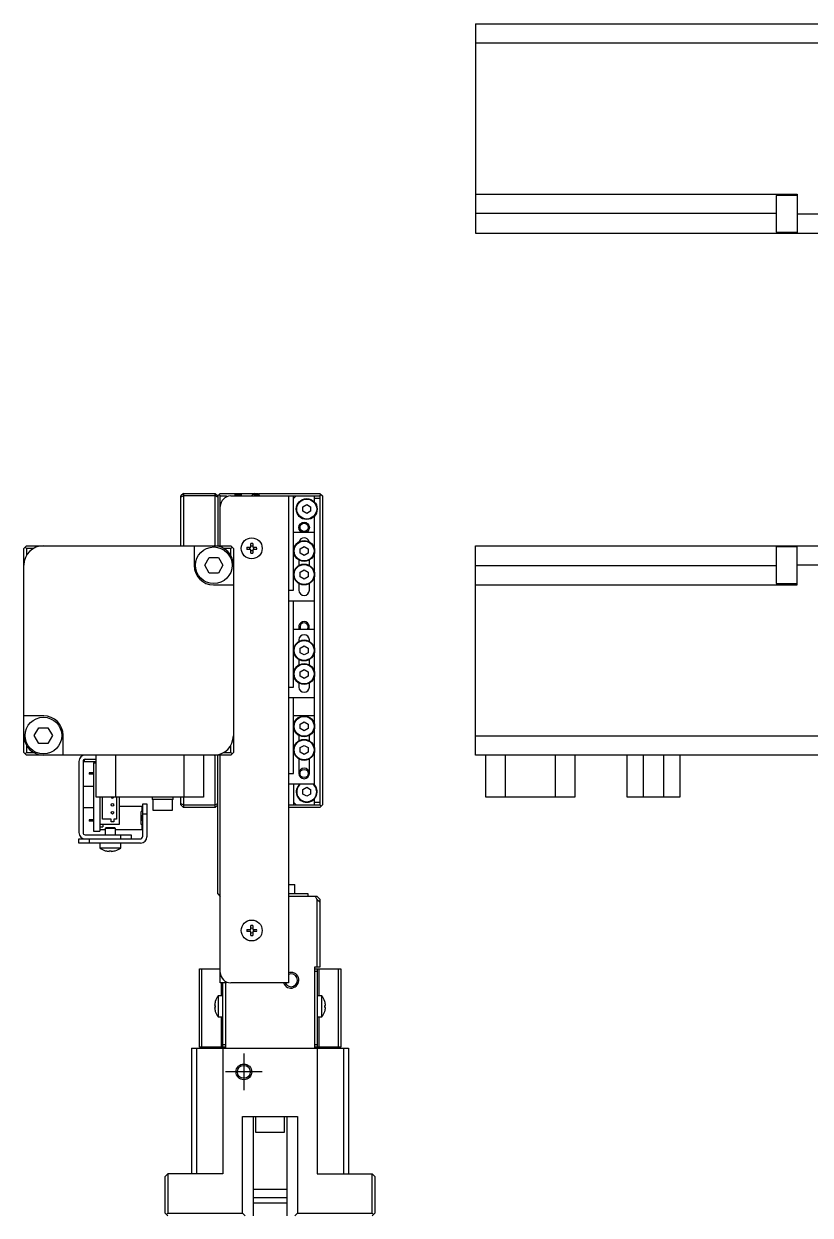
# Model space of a CAD drawing. Extents: x 0 to 621, y -8 to 396.
# Drawn here: x 0 to 150.1, y 168.8 to 396.4 of the extents above; entities that cross this region are included whole.
import ezdxf

# ---------------------------------------------------------------- set-up
doc = ezdxf.new("R2010")
doc.units = 0
doc.header["$LTSCALE"] = 0.5
doc.linetypes.add('CENTER', pattern=[50.8, 31.75, -6.35, 6.35, -6.35])
for name, color, linetype in [('MSM_CENTER', 1, 'CENTER'), ('MSM_CONTINUOUS', 7, 'CONTINUOUS'), ('MSM_NARROW', 5, 'CONTINUOUS')]:
    doc.layers.add(name, color=color, linetype=linetype)

msp = doc.modelspace()

# ---------------------------------------------------------------- linework, layer by layer
at = {"layer": 'MSM_CENTER'}
for p, q in [((42, 199.7), (42, 192.7)), ((45.5, 196.2), (38.5, 196.2))]:
    msp.add_line(p, q, dxfattribs=at)
at = {"layer": 'MSM_CONTINUOUS'}
for p, q in [((86.2, 396.39), (152.6, 396.39)), ((86.2, 396.39), (86.2, 356.39)), ((152.6, 392.69), (86.2, 392.69)), ((86.2, 363.88), (147.6, 363.88)), ((143.6, 363.62), (143.6, 356.62)), ((147.6, 363.62), (143.6, 363.62)), ((147.6, 363.88), (147.6, 356.39)), ((143.6, 360.18), (86.2, 360.18)), ((147.6, 360.09), (152.6, 360.09)), ((86.2, 356.39), (152.6, 356.39)), ((143.6, 356.62), (147.6, 356.62)), ((30.5, 306.7), (30, 306.2)), ((30, 296.7), (30, 306.2)), ((30.5, 306.2), (30, 305.99)), ((30.5, 306.7), (30.5, 296.7)), ((30.5, 306.7), (36.5, 306.7)), ((36.5, 306.2), (30.5, 306.2)), ((36.5, 306.7), (37, 306.2)), ((36.5, 296.7), (36.5, 306.7)), ((37, 305.99), (36.5, 306.2)), ((37.5, 306.7), (37, 306.2)), ((37, 306.2), (37, 296.7)), ((37.5, 306.2), (37.25, 306.45)), ((37.5, 306.7), (44.7, 306.7)), ((37.5, 306.2), (38.7, 306.2)), ((37.5, 296.7), (37.5, 306.2)), ((38.7, 306.2), (38.7, 306.03)), ((39.5, 306.2), (56.5, 306.2)), ((40.3, 306.5), (40.3, 306.2)), ((40.3, 306.5), (41.5, 306.5)), ((41.5, 306.5), (41.5, 306.2)), ((44, 306.7), (43.5, 306.2)), ((44, 306.7), (44, 306.2)), ((44.2, 306.7), (44.2, 306.2)), ((44.4, 306.3), (44.4, 306.2)), ((44.6, 306.3), (44.4, 306.3)), ((44.5, 306.2), (45, 306.7)), ((44.7, 306.7), (44.8, 306.6)), ((44.7, 306.6), (44.9, 306.6)), ((45, 306.2), (44.75, 306.45)), ((45, 306.7), (56.5, 306.7)), ((50.5, 306.2), (50.5, 213.2)), ((51.5, 288.2), (51.5, 306.2)), ((51.5, 305.7), (52, 306.2)), ((55.5, 305.02), (55.5, 306.2)), ((56.5, 305.7), (55.5, 305.7)), ((56.5, 306.7), (57, 306.2)), ((56.75, 306.45), (56.5, 306.2)), ((56.5, 306.2), (56.5, 247.2)), ((57, 306.2), (57, 247.2)), ((53.25, 304.13), (54, 304.57)), ((53.25, 303.27), (53.25, 304.13)), ((54, 302.84), (53.25, 303.27)), ((54, 304.57), (54.75, 304.13)), ((54.75, 303.27), (54, 302.84)), ((54.75, 304.13), (54.75, 303.27)), ((55.5, 251.02), (55.5, 302.38)), ((55.5, 299.2), (51.5, 299.2)), ((0, 296.2), (0.5, 296.7)), ((0, 257.2), (0, 296.2)), ((0.25, 296.45), (0.5, 296.2)), ((0.5, 296.7), (39.5, 296.7)), ((0.5, 296.2), (0.5, 294.86)), ((1.84, 296.2), (0.5, 296.2)), ((32.51, 296.7), (32.51, 292.91)), ((39.5, 296.2), (38.16, 296.2)), ((39.5, 296.7), (40, 296.2)), ((39.75, 296.45), (39.5, 296.2)), ((39.5, 294.86), (39.5, 296.2)), ((40, 296.2), (40, 257.2)), ((42.57, 296.4), (43.3, 296.4)), ((43.3, 296), (42.57, 296)), ((43.3, 296.4), (43.3, 297.13)), ((43.3, 295.27), (43.3, 296)), ((43.7, 297.13), (43.7, 296.4)), ((43.7, 296.4), (44.43, 296.4)), ((44.43, 296), (43.7, 296)), ((43.7, 296), (43.7, 295.27)), ((52.75, 296.13), (53.5, 296.57)), ((52.75, 295.27), (52.75, 296.13)), ((53.5, 296.57), (54.25, 296.13)), ((54.25, 296.13), (54.25, 295.27)), ((86.2, 256.7), (86.2, 296.7)), ((86.2, 296.7), (152.6, 296.7)), ((143.6, 296.46), (143.6, 289.46)), ((147.6, 296.46), (143.6, 296.46)), ((147.6, 289.21), (147.6, 296.7)), ((34.53, 292.96), (35.4, 294.46)), ((35.4, 294.46), (37.13, 294.46)), ((37.13, 294.46), (38, 292.96)), ((52.5, 293.97), (52.5, 292.93)), ((53.5, 294.84), (52.75, 295.27)), ((54.25, 295.27), (53.5, 294.84)), ((54.5, 292.93), (54.5, 293.97)), ((35.4, 291.46), (34.53, 292.96)), ((37.13, 291.46), (35.4, 291.46)), ((38, 292.96), (37.13, 291.46)), ((52.75, 291.63), (53.5, 292.07)), ((52.75, 290.77), (52.75, 291.63)), ((53.5, 292.07), (54.25, 291.63)), ((54.25, 291.63), (54.25, 290.77)), ((86.2, 292.91), (143.6, 292.91)), ((152.6, 293), (147.6, 293)), ((36.21, 289.21), (40, 289.21)), ((52.5, 289.47), (52.5, 288.2)), ((53.5, 290.34), (52.75, 290.77)), ((54.25, 290.77), (53.5, 290.34)), ((54.5, 288.2), (54.5, 289.47)), ((86.2, 289.21), (147.6, 289.21)), ((143.6, 289.46), (147.6, 289.46)), ((50.5, 288.2), (51.5, 288.2)), ((50.5, 286.2), (55.5, 286.2)), ((51.5, 269.7), (51.5, 286.2)), ((55.5, 280.7), (51.5, 280.7)), ((52.5, 278.7), (52.5, 278.43)), ((54.5, 278.43), (54.5, 278.7)), ((52.75, 277.13), (53.5, 277.57)), ((52.75, 276.27), (52.75, 277.13)), ((53.5, 275.84), (52.75, 276.27)), ((53.5, 277.57), (54.25, 277.13)), ((54.25, 276.27), (53.5, 275.84)), ((54.25, 277.13), (54.25, 276.27)), ((52.5, 274.97), (52.5, 273.93)), ((54.5, 273.93), (54.5, 274.97)), ((52.75, 272.63), (53.5, 273.07)), ((52.75, 271.77), (52.75, 272.63)), ((53.5, 271.34), (52.75, 271.77)), ((53.5, 273.07), (54.25, 272.63)), ((54.25, 271.77), (53.5, 271.34)), ((54.25, 272.63), (54.25, 271.77)), ((50.5, 269.7), (51.5, 269.7)), ((52.5, 270.47), (52.5, 269.7)), ((54.5, 269.7), (54.5, 270.47)), ((50.5, 267.7), (55.5, 267.7)), ((51.5, 253.2), (51.5, 267.7)), ((3.79, 264.19), (0, 264.19)), ((55.5, 264.2), (51.5, 264.2)), ((2, 260.44), (2.87, 261.94)), ((2.87, 261.94), (4.6, 261.94)), ((4.6, 261.94), (5.47, 260.44)), ((52.75, 262.63), (53.5, 263.07)), ((52.75, 261.77), (52.75, 262.63)), ((53.5, 261.34), (52.75, 261.77)), ((53.5, 263.07), (54.25, 262.63)), ((54.25, 261.77), (53.5, 261.34)), ((54.25, 262.63), (54.25, 261.77)), ((2.87, 258.94), (2, 260.44)), ((5.47, 260.44), (4.6, 258.94)), ((7.49, 256.7), (7.49, 260.49)), ((52.5, 260.47), (52.5, 259.43)), ((54.5, 259.43), (54.5, 260.47)), ((86.2, 260.4), (152.6, 260.4)), ((0.5, 256.7), (0, 257.2)), ((0.25, 256.95), (0.5, 257.2)), ((0.5, 258.54), (0.5, 257.2)), ((0.5, 257.2), (1.84, 257.2)), ((4.6, 258.94), (2.87, 258.94)), ((38.16, 257.2), (39.5, 257.2)), ((39.5, 257.2), (39.5, 258.54)), ((39.5, 257.2), (39.75, 256.95)), ((40, 257.2), (39.5, 256.7)), ((52.75, 258.13), (53.5, 258.57)), ((52.75, 257.27), (52.75, 258.13)), ((53.5, 256.84), (52.75, 257.27)), ((53.5, 258.57), (54.25, 258.13)), ((54.25, 257.27), (53.5, 256.84)), ((54.25, 258.13), (54.25, 257.27)), ((39.5, 256.7), (0.5, 256.7)), ((10.5, 255.5), (10.5, 241.9)), ((11.3, 255.5), (11.3, 241.9)), ((11.5, 255.85), (11.5, 255.4)), ((13.79, 255.4), (11.5, 255.4)), ((11.7, 255.9), (13.8, 255.9)), ((13.3, 255.2), (13.3, 242.2)), ((13.3, 255.2), (13.8, 255.2)), ((13.8, 248.7), (13.8, 256.7)), ((17.5, 256.7), (17.5, 248.7)), ((30.6, 248.7), (30.6, 256.7)), ((34.3, 256.7), (34.3, 248.7)), ((36.5, 246.7), (36.5, 256.7)), ((37, 230.2), (37, 256.7)), ((37.5, 213.2), (37.5, 256.7)), ((52.5, 255.97), (52.5, 253.2)), ((54.5, 253.2), (54.5, 255.97)), ((152.6, 256.7), (86.2, 256.7)), ((88.2, 248.7), (88.2, 256.7)), ((91.9, 256.7), (91.9, 248.7)), ((101.5, 248.7), (101.5, 256.7)), ((105.2, 256.7), (105.2, 248.7)), ((115.2, 248.7), (115.2, 256.7)), ((118.2, 256.7), (118.2, 248.7)), ((122.2, 248.7), (122.2, 256.7)), ((125.2, 256.7), (125.2, 248.7)), ((12.5, 253.33), (12.5, 253.08)), ((13.3, 253.33), (12.5, 253.33)), ((13.3, 253.08), (12.5, 253.08)), ((50.5, 253.2), (51.5, 253.2)), ((13.3, 250.7), (11.3, 250.7)), ((50.5, 251.2), (55.5, 251.2)), ((51.5, 251.2), (51.5, 247.2)), ((53.25, 250.13), (54, 250.57)), ((54, 250.57), (54.75, 250.13)), ((34.3, 248.7), (13.8, 248.7)), ((14.5, 248.7), (14.5, 242.2)), ((15, 244.45), (15, 248.7)), ((17.7, 248.7), (17.7, 244.45)), ((18.2, 248.7), (18.2, 243.45)), ((24.5, 248.7), (24.5, 248.2)), ((28.5, 248.2), (24.5, 248.2)), ((24.6, 248.2), (24.6, 246.2)), ((28.4, 246.2), (28.4, 248.2)), ((28.5, 248.2), (28.5, 248.7)), ((30, 247.2), (30, 248.7)), ((30.5, 248.7), (30.5, 246.7)), ((53.25, 249.27), (53.25, 250.13)), ((54, 248.84), (53.25, 249.27)), ((54.75, 249.27), (54, 248.84)), ((54.75, 250.13), (54.75, 249.27)), ((55.5, 247.2), (55.5, 248.38)), ((105.2, 248.7), (88.2, 248.7)), ((125.2, 248.7), (115.2, 248.7)), ((11.3, 246.7), (13.3, 246.7)), ((18.2, 246.95), (22.5, 246.95)), ((22.5, 245.95), (22.4, 245.95)), ((22.4, 243.45), (22.4, 245.95)), ((22.5, 246.95), (22.5, 245.95)), ((22.7, 247.4), (23.5, 247.4)), ((22.7, 241.2), (22.7, 247.4)), ((23.5, 247.4), (23.5, 241.1)), ((24.6, 246.2), (28.4, 246.2)), ((30.5, 247.2), (30, 247.41)), ((30, 247.2), (30.5, 246.7)), ((30.5, 247.2), (36.5, 247.2)), ((36.5, 246.7), (30.5, 246.7)), ((37, 247.41), (36.5, 247.2)), ((37, 247.2), (36.5, 246.7)), ((50.5, 247.2), (56.5, 247.2)), ((56.5, 246.7), (50.5, 246.7)), ((52, 247.2), (51.5, 247.7)), ((55.5, 247.7), (56.5, 247.7)), ((56.5, 247.2), (56.75, 246.95)), ((57, 247.2), (56.5, 246.7)), ((12.5, 244.33), (12.5, 244.08)), ((13.3, 244.33), (12.5, 244.33)), ((13.3, 244.08), (12.5, 244.08)), ((16.65, 244.45), (15, 244.45)), ((16.65, 243.95), (16.65, 244.45)), ((17.15, 243.95), (16.65, 243.95)), ((17.15, 244.45), (17.15, 243.95)), ((17.7, 244.45), (17.15, 244.45)), ((22.4, 245.15), (22.5, 245.15)), ((22.4, 244.78), (22.5, 244.78)), ((22.4, 244.63), (22.5, 244.63)), ((22.4, 244.25), (22.5, 244.25)), ((22.5, 244.25), (22.5, 245.15)), ((23.5, 245.4), (22.7, 245.4)), ((11.7, 241.5), (20.5, 241.5)), ((13.3, 242.2), (14.5, 242.2)), ((18.2, 243.45), (14.5, 243.45)), ((14.5, 243), (15.05, 243)), ((15.5, 242.45), (14.5, 242.45)), ((15.05, 243.45), (15.05, 243)), ((15.7, 242.9), (15.5, 242.7)), ((17.5, 242.7), (15.5, 242.7)), ((15.5, 242.7), (15.5, 241.5)), ((15.7, 242.9), (17.3, 242.9)), ((17.5, 242.7), (17.3, 242.9)), ((17.5, 241.5), (17.5, 242.7)), ((22.5, 242.45), (17.5, 242.45)), ((18.5, 240.7), (18.5, 241.5)), ((20.5, 241.5), (20.5, 240.7)), ((22.5, 243.45), (22.4, 243.45)), ((22.5, 243.45), (22.5, 242.45)), ((10.5, 239.9), (10.5, 240.7)), ((10.5, 240.7), (22.2, 240.7)), ((22.3, 239.9), (10.5, 239.9)), ((12.5, 240.7), (12.5, 239.9)), ((14.5, 239.9), (14.5, 239)), ((14.5, 239), (18.5, 239)), ((18.5, 239), (18.5, 239.9)), ((15.55, 238.45), (15.57, 238.45)), ((16.3, 238.45), (16.7, 238.45)), ((16.3, 238.31), (16.3, 238.45)), ((16.7, 238.45), (16.7, 238.31)), ((17.43, 238.45), (17.45, 238.45)), ((37, 230.2), (37.5, 229.7)), ((37.25, 229.95), (37.5, 230.2)), ((50.5, 232), (51.75, 232)), ((54.25, 230.2), (50.5, 230.2)), ((51.75, 230.2), (51.75, 232)), ((54.25, 229.7), (54.25, 230.2)), ((56, 229.7), (50.5, 229.7)), ((56, 229.09), (55.69, 229.7)), ((56, 229.7), (56.5, 229.2)), ((56, 216.2), (56, 229.09)), ((56.5, 228.59), (56, 229.09)), ((56.5, 229.2), (56.5, 216.2)), ((42.57, 223.4), (43.3, 223.4)), ((43.3, 223.4), (43.3, 224.13)), ((43.7, 224.13), (43.7, 223.4)), ((43.7, 223.4), (44.43, 223.4)), ((43.3, 223), (42.57, 223)), ((43.3, 222.27), (43.3, 223)), ((43.7, 223), (43.7, 222.27)), ((44.43, 223), (43.7, 223)), ((56.5, 216.2), (55.5, 216.2)), ((55.5, 216.2), (55.5, 200.7)), ((33.5, 200.9), (33.5, 215.9)), ((33.5, 215.9), (37.5, 215.9)), ((33.94, 215.9), (33.94, 200.9)), ((55.5, 215.9), (60.5, 215.9)), ((56, 215.4), (55.5, 215.4)), ((56, 215.9), (56, 200.9)), ((56.29, 215.9), (56.29, 210.7)), ((60.06, 200.9), (60.06, 215.9)), ((60.5, 215.9), (60.5, 200.9)), ((38.7, 213.2), (37.5, 213.2)), ((37.71, 210.7), (37.71, 213.2)), ((38, 200.9), (38, 213.2)), ((38.5, 213.2), (38.5, 200.7)), ((38.7, 213.37), (38.7, 213.2)), ((50.5, 213.2), (39.5, 213.2)), ((36.54, 209.65), (36.54, 209.63)), ((37.1, 210.7), (37.1, 206.7)), ((38, 210.7), (37.1, 210.7)), ((56.9, 210.7), (56, 210.7)), ((56.9, 206.7), (56.9, 210.7)), ((57.46, 209.63), (57.46, 209.65)), ((36.41, 208.9), (36.54, 208.9)), ((36.54, 208.5), (36.41, 208.5)), ((36.54, 208.9), (36.54, 208.5)), ((36.54, 207.77), (36.54, 207.75)), ((57.46, 208.9), (57.59, 208.9)), ((57.46, 208.5), (57.46, 208.9)), ((57.59, 208.5), (57.46, 208.5)), ((57.46, 207.75), (57.46, 207.77)), ((37.1, 206.7), (38, 206.7)), ((37.71, 200.9), (37.71, 206.7)), ((56, 206.7), (56.9, 206.7)), ((56.29, 206.7), (56.29, 200.9)), ((32, 200.7), (32, 176.7)), ((32, 200.7), (62, 200.7)), ((33, 176.7), (33, 200.7)), ((38.5, 200.9), (33.5, 200.9)), ((38, 201.4), (38.5, 201.4)), ((38, 200.7), (38, 176.7)), ((55.5, 201.4), (56, 201.4)), ((60.5, 200.9), (55.5, 200.9)), ((56, 200.7), (56, 176.7)), ((61, 200.7), (61, 176.7)), ((62, 200.7), (62, 176.7)), ((41.75, 187.7), (52.25, 187.7)), ((41.75, 169.2), (41.75, 187.7)), ((43.75, 187.7), (43.75, 168.7)), ((44.25, 187.7), (44.25, 184.7)), ((49.75, 184.7), (49.75, 187.7)), ((50.25, 168.7), (50.25, 187.7)), ((52.25, 187.7), (52.25, 169.2)), ((44.25, 184.7), (49.75, 184.7)), ((27.5, 176.7), (27, 176.2)), ((27, 169.2), (27, 176.2)), ((27.5, 176.7), (27.5, 169.2)), ((38, 176.7), (27.5, 176.7)), ((56, 176.7), (66.5, 176.7)), ((66.5, 169.2), (66.5, 176.7)), ((67, 176.2), (66.5, 176.7)), ((67, 176.2), (67, 169.2)), ((50.25, 173.7), (43.75, 173.7)), ((43.75, 172.2), (50.25, 172.2)), ((43.75, 171.2), (50.25, 171.2)), ((27, 169.2), (27.5, 168.7)), ((27.25, 168.95), (27.5, 169.2)), ((27.5, 169.2), (41.75, 169.2)), ((41.75, 169.2), (42.25, 168.7)), ((51.75, 168.7), (52.25, 169.2)), ((52.25, 169.2), (66.5, 169.2)), ((66.5, 169.2), (66.75, 168.95)), ((67, 169.2), (66.5, 168.7))]:
    msp.add_line(p, q, dxfattribs=at)
for centre, radius in [((54, 303.7), 2), ((54, 303.7), 1.9), ((53.5, 300.2), 0.783), ((43.5, 296.2), 2), ((36.26, 292.96), 3.5), ((53.5, 295.7), 2), ((53.5, 295.7), 1.9), ((53.5, 291.2), 2), ((53.5, 291.2), 1.9), ((53.5, 276.7), 2), ((53.5, 276.7), 1.9), ((53.5, 272.2), 2), ((53.5, 272.2), 1.9), ((53.5, 262.2), 2), ((53.5, 262.2), 1.9), ((3.74, 260.44), 3.5), ((53.5, 257.7), 2), ((53.5, 257.7), 1.9), ((53.5, 253.2), 0.783), ((16.9, 247.2), 0.25), ((16.9, 245.7), 0.25), ((43.5, 223.2), 2), ((42, 196.2), 1.23)]:
    msp.add_circle(centre, radius, dxfattribs=at)
for centre, radius, start, end in [((39.5, 304.2), 2, 90, 180), ((44.7, 306.3), 0.3, 90, 180), ((53.5, 297.2), 1, 14.4775, 165.5225), ((3.7, 293), 3.7, 90, 180), ((36.3, 293), 3.7, 0, 90), ((43.5, 296.2), 0.95, 167.8468, 192.1532), ((43.5, 296.2), 0.435, 152.6335, 207.3665), ((43.5, 296.2), 0.95, 77.8468, 102.1532), ((43.5, 296.2), 0.435, 62.6335, 117.3665), ((43.5, 296.2), 0.435, 332.6335, 27.3665), ((43.5, 296.2), 0.95, 347.8468, 12.1532), ((43.5, 296.2), 0.435, 242.6335, 297.3665), ((43.5, 296.2), 0.95, 257.8468, 282.1532), ((36.21, 292.91), 3.7, 180, 270), ((53.5, 288.2), 1, 180, 0), ((53.5, 281.2), 0.783, 320.3451, 219.6549), ((53.5, 278.7), 1, 0, 180), ((53.5, 269.7), 1, 180, 0), ((3.79, 260.49), 3.7, 0, 90), ((3.7, 260.4), 3.7, 180, 270), ((36.3, 260.4), 3.7, 270, 0), ((11.7, 255.5), 1.2, 90, 180), ((11.7, 255.5), 0.4, 90, 180), ((53.5, 253.2), 1, 180, 0), ((54, 249.7), 2, 131.4096, 48.5904), ((54, 249.7), 1.9, 127.8636, 52.1363), ((16.9, 248.7), 0.25, 180, 0), ((11.7, 241.9), 1.2, 180, 270), ((11.7, 241.9), 0.4, 180, 270), ((16.5, 241.5), 3.2, 231.3178, 252.73), ((16.5, 241.5), 3.2, 287.27, 308.6822), ((22.2, 241.2), 0.5, 270, 0), ((22.3, 241.1), 1.2, 270, 0), ((16.5, 241.5), 3.19, 253.0947, 266.4097), ((16.5, 241.5), 3.19, 273.5903, 286.9053), ((43.5, 223.2), 0.95, 167.8468, 192.1532), ((43.5, 223.2), 0.435, 152.6335, 207.3665), ((43.5, 223.2), 0.95, 77.8468, 102.1532), ((43.5, 223.2), 0.435, 62.6335, 117.3665), ((43.5, 223.2), 0.435, 332.6335, 27.3665), ((43.5, 223.2), 0.95, 347.8468, 12.1532), ((43.5, 223.2), 0.435, 242.6335, 297.3665), ((43.5, 223.2), 0.95, 257.8468, 282.1532), ((39.5, 215.2), 2, 180, 270), ((51, 213.7), 1.23, 203.9958, 113.9958), ((39.6, 208.7), 3.19, 163.0947, 176.4096), ((39.6, 208.7), 3.2, 141.3178, 162.73), ((54.4, 208.7), 3.2, 17.27, 38.6822), ((54.4, 208.7), 3.19, 3.5904, 16.9053), ((39.6, 208.7), 3.19, 183.5904, 196.9053), ((39.6, 208.7), 3.2, 197.27, 218.6822), ((54.4, 208.7), 3.2, 321.3178, 342.73), ((54.4, 208.7), 3.19, 343.0947, 356.4096)]:
    msp.add_arc(centre, radius, start, end, dxfattribs=at)
at = {"layer": 'MSM_NARROW'}
for centre, radius in [((53.5, 300.2), 1), ((42, 196.2), 1.5)]:
    msp.add_circle(centre, radius, dxfattribs=at)
for centre, radius, start, end in [((53.5, 281.2), 1, 330, 210), ((53.5, 253.2), 1, 0, 180), ((51, 213.7), 1.5, 199.4712, 109.4712)]:
    msp.add_arc(centre, radius, start, end, dxfattribs=at)

doc.saveas('drawing.dxf')
